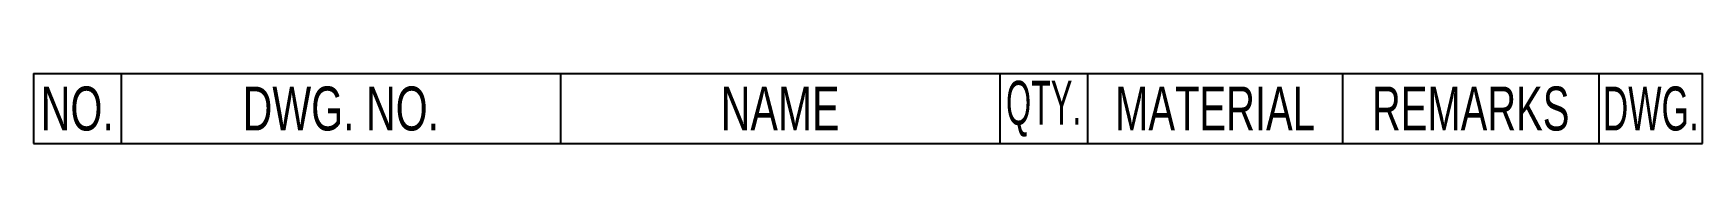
# Model space of a CAD drawing. Extents: x -190 to 0, y 0 to 8.
import ezdxf
from ezdxf.enums import TextEntityAlignment as Align

# ---------------------------------------------------------------- set-up
doc = ezdxf.new("R2010")
doc.units = 0
doc.header["$MEASUREMENT"] = 0
doc.layers.get('0').update_dxf_attribs({"linetype": 'CONTINUOUS'})
doc.styles.add('BOM', font='c2.shx', dxfattribs={"width": 0.7, "bigfont": 'china.shx'})

msp = doc.modelspace()

# ---------------------------------------------------------------- linework, layer by layer
for p, q in [((-190, 8), (0, 8)), ((-190, 8), (-190, 0)), ((-180, 8), (-180, 0)), ((-130, 8), (-130, 0)), ((-80, 8), (-80, 0)), ((-70, 8), (-70, 0)), ((-41, 8), (-41, 0)), ((-11.8, 8), (-11.8, 0)), ((0, 0), (0, 8)), ((-190, 0), (0, 0))]:
    msp.add_line(p, q)

# ---------------------------------------------------------------- texts
at = {"style": 'BOM'}
for s, width, p in [('NO.', 0.7, (-185, 4)), ('DWG. NO.', 0.7, (-155, 4)), ('NAME', 0.7, (-105, 4)), ('QTY.', 0.55, (-75, 4)), ('MATERIAL', 0.68, (-55.5, 4)), ('REMARKS', 0.68, (-26.4, 4)), ('DWG.', 0.6, (-5.9, 4))]:
    msp.add_text(s, height=5, dxfattribs=dict(at, width=width)).set_placement(p, align=Align.MIDDLE)

doc.saveas('drawing.dxf')
